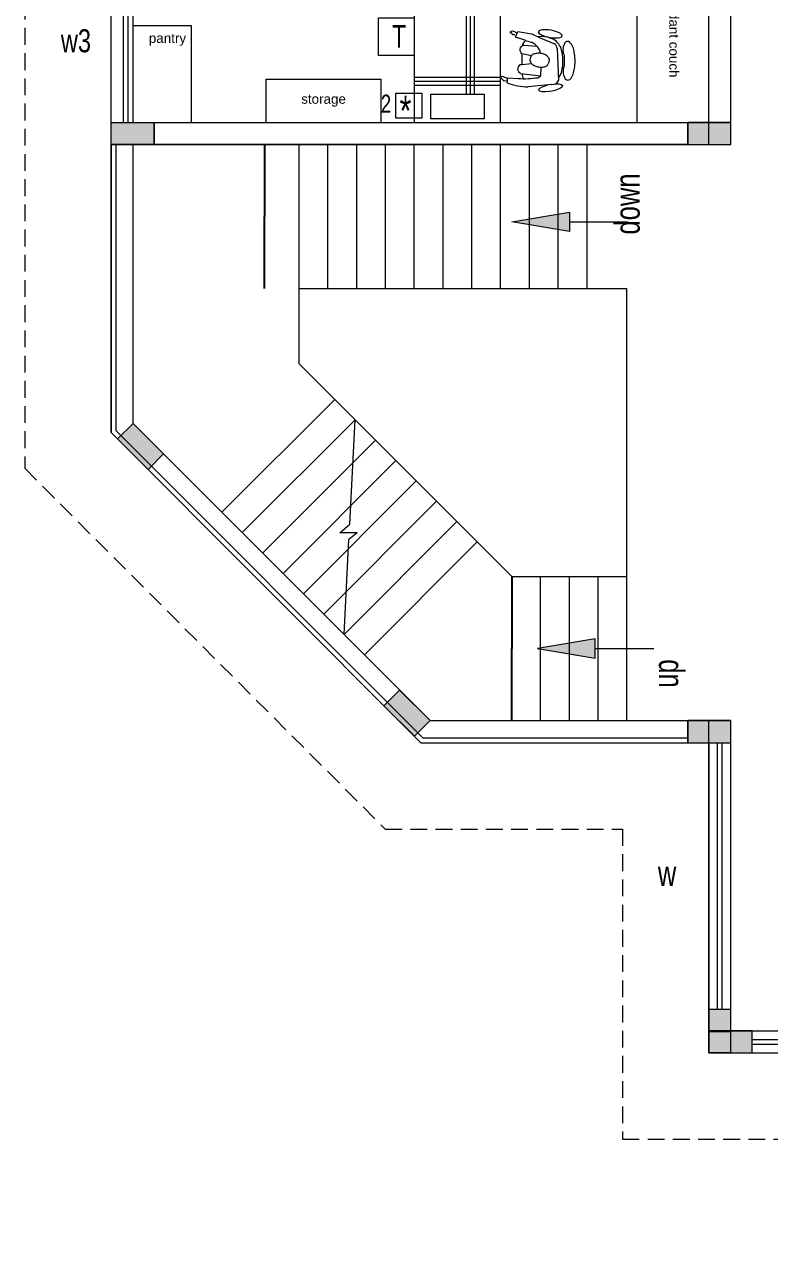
# Model space of a CAD drawing. Header units: metres. Extents: x 191982 to 427160, y -8904 to 80370.
# Drawn here: x 316810 to 324570, y 7417 to 20274 of the extents above; entities that cross this region are included whole.
import ezdxf

# ---------------------------------------------------------------- set-up
doc = ezdxf.new("R2010")
doc.units = ezdxf.units.M
doc.header["$LTSCALE"] = 700
doc.header["$MEASUREMENT"] = 0
doc.header["$PDMODE"] = 32
doc.linetypes.add('DASHED2', pattern=[0.375, 0.25, -0.125])
doc.layers.get('0').update_dxf_attribs({"lineweight": 9})
doc.layers.get('Defpoints').update_dxf_attribs({"lineweight": 9})
for name, color, linetype, lineweight in [('elevations', 22, 'Continuous', 9), ('FURNITURE', 7, 'Continuous', 9), ('NEW PLANS', 7, 'Continuous', 9), ('PLAN', 7, 'Continuous', 9), ('TEXT', 7, 'Continuous', 9)]:
    doc.layers.add(name, color=color, linetype=linetype, lineweight=lineweight)
doc.styles.get("Standard").update_dxf_attribs({"font": 'swisscl.ttf'})
doc.dimstyles.get("Standard").update_dxf_attribs({"dimtxt": 0.23, "dimasz": 0.23, "dimexe": 0.05, "dimexo": 0.05, "dimgap": 0.06, "dimtad": 0, "dimzin": 0, "dimdsep": 46, "dimtxsty": 'Standard', "dimcen": 0, "dimse1": 1, "dimse2": 1, "dimadec": 0, "dimazin": 0, "dimtfac": 1, "dimtofl": 0, "dimtmove": 2, "dimatfit": 0, "dimfxl": 0.18, "dimtolj": 1, "dimtzin": 0, "dimarcsym": 0})

# ---------------------------------------------------------------- blocks, each defined once
blk = doc.blocks.new('ARR')
at = {"layer": 'PLAN'}
blk.add_hatch(color=256, dxfattribs=at).paths.add_polyline_path([(-1.8e-15, 0), (-0.6000000000000015, 0.1000000000000032), (-0.6000000000000015, -0.0999999999999997)])
blk.add_line((-0.6000000000000015, 0), (-1.212166018050311, 0))
blk.add_lwpolyline([(0, 0), (-0.6000000000000015, 0.1000000000000014), (-0.6000000000000015, -0.1000000000000014), (0, 0)])
blk = doc.blocks.new('*D54')
at = {"layer": 'Defpoints', "color": 0, "transparency": 16777216}
for p in [(319309.4891874375, 19026.69229437845), (319669.9035538616, 19026.69229437845), (319669.9035538616, 17526.69229437845)]:
    blk.add_point(p, dxfattribs=at)
at = {"layer": 'NEW PLANS', "color": 0, "lineweight": -2, "transparency": 16777216}
for p, q in [((319309.4891874375, 19026.46229437845), (319309.4891874375, 18277.20279896561)), ((319309.4891874375, 17526.92229437845), (319309.4891874375, 18276.1817897913))]:
    blk.add_line(p, q, dxfattribs=at)
at = {"layer": 'NEW PLANS', "color": 0, "transparency": 16777216}
for points in [[(319309.4508541042, 19026.46229437845), (319309.5275207708, 19026.46229437845), (319309.4891874375, 19026.69229437845)], [(319309.4508541042, 17526.92229437845), (319309.5275207708, 17526.92229437845), (319309.4891874375, 17526.69229437845)]]:
    blk.add_solid(points, dxfattribs=at)
at = {"layer": 'NEW PLANS', "color": 0, "transparency": 16777216, "insert": (319309.4891874375, 18276.6922943785), "char_height": 0.23, "attachment_point": 5, "rotation": 90}
blk.add_mtext('\\A1;1500.00', dxfattribs=at)
blk = doc.blocks.new('*D55')
at = {"layer": 'Defpoints', "color": 0, "transparency": 16777216}
for p in [(321886.4930167379, 14526.69229437845), (321886.4930167379, 14526.69229437845), (321886.4930167379, 13026.69229437844)]:
    blk.add_point(p, dxfattribs=at)
at = {"layer": 'NEW PLANS', "color": 0, "lineweight": -2, "transparency": 16777216}
for p, q in [((321886.4930167379, 14526.46229437845), (321886.4930167379, 13777.2027989656)), ((321886.4930167379, 13026.92229437844), (321886.4930167379, 13776.18178979129))]:
    blk.add_line(p, q, dxfattribs=at)
at = {"layer": 'NEW PLANS', "color": 0, "transparency": 16777216}
for points in [[(321886.4546834046, 14526.46229437845), (321886.5313500713, 14526.46229437845), (321886.4930167379, 14526.69229437845)], [(321886.4546834046, 13026.92229437844), (321886.5313500713, 13026.92229437844), (321886.4930167379, 13026.69229437844)]]:
    blk.add_solid(points, dxfattribs=at)
at = {"layer": 'NEW PLANS', "color": 0, "transparency": 16777216, "insert": (321886.4930167379, 13776.6922943785), "char_height": 0.23, "attachment_point": 5, "rotation": 90}
blk.add_mtext('\\A1;1500.00', dxfattribs=at)
blk = doc.blocks.new('A$C68D14229')
for p, q in [((0.527993527093713, 0.1549132833933982), (0.527993527093713, 72.1549132833934)), ((0.527993527093713, 72.1549132833934), (36.52799352709371, 72.1549132833934)), ((36.52799352709371, 72.1549132833934), (36.52799352709371, 0.1549132833933982)), ((0.527993527093713, 56.71411413815698), (36.00000643953354, 56.68851610235289)), ((22.29179111307349, 60.40277185320156), (22.29179111307349, 0.1549132833933982)), ((23.95781514749433, 60.40277185320156), (23.95781514749433, 0.1549132833933982)), ((25.62383918191518, 60.40277185320156), (25.62383918191518, 0.1549132833933982)), ((0.527993527093713, 55.02249206793385), (36.00000643953354, 55.02249206793385)), ((0.527993527093713, 53.35646803351301), (36.00000643953354, 53.35646803351301)), ((0.1138511095541617, 9.731344634810739), (9.62920251659125, 0.1549132833933982)), ((9.62920251659125, 9.576430016561062), (0.1138511095541617, 9.576430016561062)), ((9.62920251659125, -1.3348471839e-06), (9.62920251659125, 9.576430016561062)), ((36.52799352709371, 0.1549132833933982), (0.527993527093713, 0.1549132833933982))]:
    blk.add_line(p, q)
blk.add_lwpolyline([(29.63212384629333, 70.70278740933281), (7.377027060405452, 70.70278740933281), (7.377027060405452, 60.40277185320156), (29.63212384629333, 60.40277185320156)], close=True)
blk = doc.blocks.new('CHAIR HUMAN')
at = {"layer": 'FURNITURE', "color": 8}
for p, q in [((-28.18460130077907, 22.59377537867282), (-29.99227727902759, 21.39289524928111)), ((-26.8725419879141, 22.25382534421498), (-28.18460130077907, 22.59377537867282)), ((-26.45202270051613, 23.08305628494262), (-26.55522216599124, 20.53097048409851)), ((-26.55522216626123, 20.53097048292773), (-21.36899091114944, 19.91225210351733)), ((-3.932671727416061, 19.46742968256068), (-15.58322037013831, 23.0558104820682)), ((-20.95744767909371, 12.74852403456656), (-21.911166081857, 12.94749205019906)), ((-16.01694634880434, 11.21585577376493), (-20.95744767909371, 12.74852403456656)), ((-20.77805383435936, 17.14720425297016), (-10.31609383850569, 16.3246434438037)), ((-11.61878138049444, 17.49181661891733), (-10.31609383850569, 16.3246434438037)), ((-10.31609383850569, 16.3246434438037), (-11.13093614084546, 11.95861425036543)), ((-4.910533028485842, 0.9935557071461608), (-1.091383070681469, 16.82381043265013)), ((-17.08488589014996, 7.252029154513125), (-22.0729771365165, 7.175055901275316)), ((-17.23871459179931, 9.830038868202461), (-17.45507540584746, 8.820081016962487)), ((-8.572432873151577, 6.247838405285112), (-7.89479069520629, 7.37965442740634)), ((-21.86377493466129, 0.0956923037526849), (-26.78937018103212, -0.4208823947520223)), ((-21.97139284652853, 2.680638584126322), (-15.39755779517817, 1.857809365955527)), ((-28.1766282583668, -1.644898551914915), (-27.3964015617019, -1.716835313939018)), ((-26.78937018103212, -0.4208823947520223), (-26.19910768943976, -3.512261539418591)), ((-26.19910768943976, -3.512261539418591), (-26.19910768943976, -3.512261539418591)), ((-26.19910768943976, -3.512261539418591), (-26.19910768943976, -3.512261539418591)), ((-22.22053937903121, -3.673144109433565), (-19.05395965289162, -3.698941616305995)), ((-19.05395965289162, -3.698941616305995), (-14.59955077625695, -2.650884902062244)), ((-14.59955077625695, -2.650884902062244), (-7.149173967172773, -1.096437065579801))]:
    blk.add_line(p, q, dxfattribs=at)
at = {"layer": 'FURNITURE', "color": 253}
for p, q in [((-7.89479069520629, 7.37965442740634), (-7.74285111349829, 8.532728444235033)), ((-7.74285111349829, 8.532728444235033), (-7.839075675591903, 9.62558197720942))]:
    blk.add_line(p, q, dxfattribs=at)
at = {"layer": 'FURNITURE'}
blk.add_line((-22.24873123910878, 2.828719921700981), (-21.97139284652853, 2.680638584126322), dxfattribs=at)
for points in [[(-20.00900585278747, 17.08673864898589, -0.1258498280766938), (-18.76296888035953, 19.45811449120341, -0.1258498280766938)], [(-1.386569317693406, 15.60027285667148, -0.1465999002751548), (-0.3812439019390355, 10.45615443467802, -0.1083597992760854), (-2.581053583602856, 1.41443154647941, -0.1965202884447895), (-7.567196029460063, -3.089178039451618, -0.1403330231173831), (-15.06696886205033, -3.079000697044041, -0.0158092453557), (-15.85101542637778, -2.911990691429209, -0.0158092453557)], [(-21.47349168292443, 0.1395767900514568, -0.1711262348658372), (-22.69626196864964, 3.272660465158904)]]:
    blk.add_lwpolyline(points, format="xyb", dxfattribs=at)
blk.add_lwpolyline([(-22.03358748788133, 7.175663738872519), (-20.89783122818206, 12.73608664539332)], dxfattribs=at)
blk.add_lwpolyline([(-0.6754194618921693, 3.897693181632401), (0.351312035230068, 8.924353864045056, -0.246024037317332), (1.781356786202733, 15.00320027122161, -0.6273639931280238), (4.926700839905816, 14.41355528459856, -0.1217016894276646), (5.630237866807268, 8.35360755854931, -0.0725207008262267), (3.991441443078743, 1.22414834754736, -0.1812683982117686), (0.5252812858316253, -3.484321103871815, -0.5042679397484974), (-1.832727587837545, -2.014548159011523, -0.2333444204413167), (-0.67545347206045, 3.897686557794195, -0.3802097958808443)], format="xyb", close=True, dxfattribs=at)
at = {"layer": 'FURNITURE', "color": 8}
for centre, start, end in [((-19.83600452300105, 14.64031566635069), 110.5954307208489, 219.2060208398965), ((-20.59957908953853, 4.938754158060688), 123.3790797767214, 231.9896698957728)]:
    blk.add_arc(centre, 2.678049157643297, start, end, dxfattribs=at)
at = {"layer": 'FURNITURE', "color": 8, "extrusion": (0, 0, -1)}
for centre, major_axis, ratio, start_param, end_param in [((-29.51931995011512, 21.04420486895049), (0, -0.5875998777426116), 0.9999999999283554, -0.1819940408132936, 2.206090920559586), ((-37.85740958021057, 66.35243617772629), (46.65667400194453, 5.2e-15), 0.9999999938358584, 1.33782229014689, 1.388802286736182), ((-21.07353681114433, 0.7639035884553146), (24.85577744907658, -0.06230820471885769), 0.9196479868088588, 4.491971170316304, 4.932806790907969), ((-27.58727033372228, -25.98530425385568), (47.795790333867, -11.86504009269481), 0.9398657338360774, 4.610212664275157, 4.814565296841577), ((-4.469099874493812, 16.04221283570881), (3.466967783439946, 0), 0.9999999997336536, 4.867738530133509, 6.055789371667714), ((-14.56017503856651, 8.790998684976323), (0, -2.895046445550537), 0.999999999796078, 1.166217858439122, 1.580842045123389), ((-14.85475115964875, 8.959759583711497), (2.537847056011504, 6e-16), 0.9999999997305516, 3.491616602415475, 4.236706435521433), ((-15.09844295282192, 8.154566077654428), (2.181863524940161, 5e-16), 0.9999999997690106, 2.108811568495204, 2.908893430518997), ((-12.91165290032322, 10.83646744839849), (-6e-16, -5.628041508678587), 0.9999999998223875, 0.3093937267459053, 0.6276089528057005), ((-13.09071361044359, 6.408360251280774), (0, -5.628041509176502), 0.9999999998803588, 2.594814267522388, 2.913029493557136), ((-12.58543553201163, 4.236319413986167), (1.7e-15, -7.858079028283407), 0.9999999991978932, 2.913029493399238, 3.182007936965455), ((-12.58543553201163, 4.236319413986167), (7.858079035702766, 2.2e-15), 0.9999999990815323, 4.752804263700941, 5.021782706811762), ((-11.95989578699333, 6.175056263183316), (1.3e-15, -5.820934144926205), 0.9999999997210756, 3.450036507278562, 3.736760271459597), ((-10.50252027463242, 8.911363950904303), (6e-16, -2.757543203551095), 0.999999999992188, 3.855739861062278, 4.450396866930335), ((6.060138277632138, -246.4859711901567), (5.509999999999995e-14, -248.1577355180637), 0.9999999986080252, 3.028828973100488, 3.042968143619736), ((-20.3037927237862, 8.590954397031133), (8.350982506005813, 1.9e-15), 0.9999999997653779, 0.429030848332645, 1.337681614735904), ((-12.23264838721509, 12.96061909234777), (3.1e-15, -7.858079028473107), 0.9999999998013136, 0.0404152833732776, 0.3093937267781177), ((-12.23264838721509, 12.96061909234777), (9e-16, -7.858079028474831), 0.9999999996298262, -0.2285631600710767, 0.0404152833801812), ((-11.213640105499, 9.176206901470684), (3.943515904232598, 9e-16), 0.9999999999996984, 0.8369114612308305, 1.376483737160946), ((-7.753490096666463, 1.794787452161979), (2.953705672796187, 7e-16), 0.9999999997105617, 0.2747052302754819, 1.364745449787317), ((-29.73676036129793, -2.476319660821001), (0.4280588001363732, 1e-16), 0.9999999993595258, 3.842994589675353, 5.296205041411281), ((-28.34491217580511, -0.2655876258052971), (2.866161699846046, -3e-16), 0.999999999775506, 0.9662134497458787, 2.087193647518504), ((-29.43032047896755, -1.433538475773265), (2e-16, -0.6892377275549723), 0.9999999997573381, -1.185200007315564, 0.1024497361269252), ((-28.47220310234527, -1.82245406075399), (0, -0.3448049407301219), 0.9999999998780383, 1.956392646025905, 4.171445734419855), ((-34.81349991998147, -265.8178203219853), (5.83e-14, -262.4469735420013), 0.9999999982407761, 3.174421913150643, 3.189593960877093)]:
    blk.add_ellipse(centre, major_axis=major_axis, ratio=ratio, start_param=start_param, end_param=end_param, dxfattribs=at)
at = {"layer": 'FURNITURE'}
blk.add_ellipse((-4.278929993053953, 21.28748298608924, -17.21476897270929), major_axis=(-5.689948881381611, 2.312988242677136), ratio=0.2868764577616853, start_param=2.025834139997324, end_param=7.681693682364513, dxfattribs=at)
at = {"layer": 'FURNITURE', "color": 253, "extrusion": (0, 0, -1)}
blk.add_ellipse((-29.46292070259881, -2.234647697648824), major_axis=(0.6018426774936017, 9.999999999999999e-17), ratio=0.9999999995354376, start_param=2.087193647465564, end_param=3.199030937846766, dxfattribs=at)
at = {"layer": 'FURNITURE'}
blk.add_ellipse((-9.787812125523761, -5.602887701329512, -17.21476897270929), major_axis=(-6.145898509436122, 0.1657023848639049), ratio=0.3000000119209365, dxfattribs=at)

msp = doc.modelspace()

# ---------------------------------------------------------------- hatches: boundary and pattern name
at = {"layer": 'elevations'}
for points in [[(317939.9035538616, 16121.96141372402), (317777.2689942303, 15959.32685405148), (318095.4670457425, 15641.12880251735), (318258.1016054334, 15803.7633621899)], [(320716.9746216717, 13344.89034591234), (320554.3400619807, 13182.25578623977), (320872.5381135526, 12864.05773470565), (321035.1726731839, 13026.69229437821)]]:
    msp.add_hatch(color=256, dxfattribs=at).paths.add_polyline_path(points)
at = {"layer": 'NEW PLANS'}
for points in [[(317709.9035538616, 19256.69229437845), (317709.9035538616, 19026.69229437845), (317939.9035538616, 19026.69229437845), (317939.9035538616, 19256.69229437845)], [(317939.9035538616, 19256.69229437845), (317939.9035538616, 19026.69229437845), (317709.9035538616, 19026.69229437845), (317709.9035538616, 19256.69229437845)], [(317939.9035538616, 19256.69229437845), (317939.9035538616, 19026.69229437845), (317709.9035538616, 19026.69229437845), (317709.9035538616, 19256.69229437845)], [(317939.9035538616, 19026.69229437845), (318159.9035538616, 19026.69229437845), (318159.9035538616, 19256.69229437845), (317939.9035538616, 19256.69229437845)], [(317939.9035538616, 19256.69229437845), (318159.9035538616, 19256.69229437845), (318159.9035538616, 19026.69229437845), (317939.9035538616, 19026.69229437845)], [(317939.9035538616, 19256.69229437845), (318159.9035538616, 19256.69229437845), (318159.9035538616, 19026.69229437845), (317939.9035538616, 19026.69229437845)], [(323939.9035538616, 19256.69229437845), (323719.9035538616, 19256.69229437845), (323719.9035538616, 19026.69229437845), (323939.9035538616, 19026.69229437845)], [(323939.9035538616, 19256.69229437845), (323719.9035538616, 19256.69229437845), (323719.9035538616, 19026.69229437845), (323939.9035538616, 19026.69229437845)], [(323939.9035538616, 19256.69229437845), (323719.9035538616, 19256.69229437845), (323719.9035538616, 19026.69229437845), (323939.9035538616, 19026.69229437845)], [(323939.9035538616, 19256.69229437845), (323939.9035538616, 19026.69229437845), (324169.9035538616, 19026.69229437845), (324169.9035538616, 19256.69229437845)], [(324169.9035538616, 19256.69229437845), (324169.9035538616, 19026.69229437845), (323939.9035538616, 19026.69229437845), (323939.9035538616, 19256.69229437845)], [(324169.9035538616, 19256.69229437845), (324169.9035538616, 19026.69229437845), (323939.9035538616, 19026.69229437845), (323939.9035538616, 19256.69229437845)], [(323719.9035538616, 13026.69229437844), (323719.9035538616, 12796.69229437844), (323939.9035538616, 12796.69229437844), (323939.9035538616, 13026.69229437844)], [(323939.9035538616, 13026.69229437844), (323939.9035538616, 12796.69229437844), (324169.9035538616, 12796.69229437844), (324169.9035538616, 13026.69229437844)], [(323939.9035538616, 9786.692294378445), (324169.9035538616, 9786.692294378445), (324169.9035538616, 10016.69229437844), (323939.9035538616, 10016.69229437844)], [(323939.9035538616, 9796.692294378445), (323939.9035538616, 9566.692294378445), (324159.9035538616, 9566.692294378445), (324159.9035538616, 9796.692294378445)], [(323939.9035538616, 9566.692294378445), (324169.9035538616, 9566.692294378445), (324169.9035538616, 9786.692294378445), (323939.9035538616, 9786.692294378445)], [(324159.9035538616, 9796.692294378445), (324159.9035538616, 9566.692294378445), (324389.9035538616, 9566.692294378445), (324389.9035538616, 9796.692294378445)]]:
    msp.add_hatch(color=256, dxfattribs=at).paths.add_polyline_path(points)

# ---------------------------------------------------------------- linework, layer by layer
for points in [[(320498.3508001747, 20345.70982068979), (320869.9035538616, 20345.70982068979), (320869.9035538616, 19953.45680729919), (320498.3508001747, 19953.45680729919)], [(320677.3050883593, 19561.20379390815), (320950.1122296038, 19561.20379390815), (320950.1122296038, 19299.46112955655), (320677.3050883593, 19299.46112955655)]]:
    msp.add_lwpolyline(points, close=True)
at = {"layer": 'elevations'}
for p, q in [((318258.1016054334, 15803.76336219037), (318095.4670457425, 15641.12880251735)), ((321035.1726731839, 13026.69229437844), (320872.5381135526, 12864.05773470565))]:
    msp.add_line(p, q, dxfattribs=at)
for points in [[(318095.4670457425, 15641.12880251735), (318258.1016054334, 15803.7633621899), (317939.9035538616, 16121.96141372402), (317777.2689942303, 15959.32685405148)], [(320872.5381135526, 12864.05773470565), (321035.1726731839, 13026.69229437821), (320716.9746216717, 13344.89034591234), (320554.3400619807, 13182.25578623977)]]:
    msp.add_lwpolyline(points, close=True, dxfattribs=at)
at = {"layer": 'FURNITURE'}
for p, q in [((323189.9035538616, 21056.69229437867), (323189.9035538616, 19256.69229437845)), ((317939.9035538616, 20265.33946535704), (318544.9035538616, 20265.33946535704)), ((318544.9035538616, 20265.33946535704), (318544.9035538616, 19256.69229437845)), ((319321.8884141626, 19706.69229437798), (319321.8884141626, 19256.69229437845)), ((319321.8884141626, 19706.69229437798), (320521.8884141626, 19706.69229437798)), ((320521.8884141626, 19706.69229437798), (320521.8884141626, 19256.69229437867)), ((323189.9035538616, 19256.69229437845), (323939.9035538616, 19256.69229437845))]:
    msp.add_line(p, q, dxfattribs=at)
at = {"layer": 'NEW PLANS'}
for p, q in [((317709.9035538616, 19256.69229437845), (317709.9035538616, 22486.69229437822)), ((323939.9035538616, 19026.69229437845), (323939.9035538616, 21356.69229437867)), ((323939.9035538616, 19026.69229437845), (323939.9035538616, 21356.69229437867)), ((324169.9035538616, 19026.69229437845), (324169.9035538616, 21356.69229437867)), ((324169.9035538616, 19026.69229437845), (324169.9035538616, 21356.69229437867)), ((317939.9035538616, 19256.69229437845), (317939.9035538616, 21036.69229437844)), ((317839.9035538616, 19256.69229437845), (317839.9035538616, 20756.69229437844)), ((317889.9035538616, 19256.69229437845), (317889.9035538616, 20756.69229437844)), ((317709.9035538616, 19256.69229437845), (321539.9035538616, 19256.69229437845)), ((317709.9035538616, 16026.69229437845), (317709.9035538616, 19256.69229437845)), ((317709.9035538616, 19256.69229437845), (321539.9035538616, 19256.69229437845)), ((317709.9035538616, 19256.69229437845), (321539.9035538616, 19256.69229437845)), ((317709.9035538616, 16026.69229437845), (317709.9035538616, 19256.69229437845)), ((317709.9035538616, 19256.69229437845), (324169.9035538616, 19256.69229437845)), ((317709.9035538616, 19256.69229437845), (324169.9035538616, 19256.69229437845)), ((317709.9035538616, 19256.69229437845), (324169.9035538616, 19256.69229437845)), ((318159.9035538616, 19026.69229437845), (318159.9035538616, 19256.69229437845)), ((318159.9035538616, 19026.69229437845), (318159.9035538616, 19256.69229437845)), ((318159.9035538616, 19256.69229437845), (324169.9035538616, 19256.69229437845)), ((318159.9035538616, 19026.69229437845), (318159.9035538616, 19256.69229437845)), ((321769.9035538616, 19256.69229437845), (324169.9035538616, 19256.69229437845)), ((321769.9035538616, 19256.69229437845), (324169.9035538616, 19256.69229437845)), ((321769.9035538616, 19256.69229437845), (324169.9035538616, 19256.69229437845)), ((323719.9035538616, 19026.69229437845), (323719.9035538616, 19256.69229437845)), ((323719.9035538616, 19026.69229437845), (323719.9035538616, 19256.69229437845)), ((323719.9035538616, 19026.69229437845), (323719.9035538616, 19256.69229437845)), ((323939.9035538616, 19026.69229437845), (323939.9035538616, 19256.69229437845)), ((324169.9035538616, 19026.69229437845), (324169.9035538616, 19256.69229437845)), ((317709.9035538616, 19026.69229437845), (324169.9035538616, 19026.69229437845)), ((317709.9035538616, 19026.69229437845), (324169.9035538616, 19026.69229437845)), ((317709.9035538616, 19026.69229437845), (324169.9035538616, 19026.69229437845)), ((317709.9035538616, 19026.69229437845), (324169.9035538616, 19026.69229437845)), ((317709.9035538616, 19026.69229437845), (324169.9035538616, 19026.69229437845)), ((317709.9035538616, 19026.69229437845), (324169.9035538616, 19026.69229437845)), ((317939.9035538616, 16121.96141372426), (317939.9035538616, 19026.69229437845)), ((317939.9035538616, 16121.96141372426), (317939.9035538616, 19026.69229437845)), ((323719.9035538616, 19026.69229437845), (318159.9035538616, 19026.69229437845)), ((319669.9035538616, 17526.69229437845), (319669.9035538616, 19026.69229437845)), ((319969.9035538616, 17526.69229437845), (319969.9035538616, 19026.69229437845)), ((320269.9035538616, 17526.69229437845), (320269.9035538616, 19026.69229437845)), ((320569.9035538616, 17526.69229437845), (320569.9035538616, 19026.69229437845)), ((320869.9035538616, 17526.69229437845), (320869.9035538616, 19026.69229437845)), ((321169.9035538616, 17526.69229437845), (321169.9035538616, 19026.69229437845)), ((321469.9035538616, 17526.69229437845), (321469.9035538616, 19026.69229437845)), ((321769.9035538616, 17526.69229437845), (321769.9035538616, 19026.69229437845)), ((322069.9035538616, 17526.69229437845), (322069.9035538616, 19026.69229437845)), ((322369.9035538616, 17526.69229437845), (322369.9035538616, 19026.69229437845)), ((322669.9035538616, 17526.69229437845), (322669.9035538616, 19026.69229437845)), ((319669.9035538616, 17526.69229437845), (323086.4930167975, 17526.69229437845)), ((319669.9035538616, 16743.2817572841), (319669.9035538616, 17526.69229437845)), ((323086.4930167975, 13026.69229437844), (323086.4930167975, 17526.69229437845)), ((321886.4930167379, 14526.69229437845), (319669.9035538616, 16743.2817572841)), ((320034.0635461988, 16379.12176497272), (319669.9035538616, 16743.2817572841)), ((320041.2953939619, 16371.88991717684), (318865.6352222147, 15196.22974539702)), ((321035.1726731839, 13026.69229437844), (317939.9035538616, 16121.96141372426)), ((321035.1726731839, 13026.69229437844), (317939.9035538616, 16121.96141372426)), ((320253.4274283233, 16159.75788282082), (319077.767256576, 14984.09771104102)), ((320197.4915891471, 15072.01479444225), (320253.4274283233, 16159.75788282082)), ((320939.9035538616, 12796.69229437844), (317709.9035538616, 16026.69229437845)), ((320939.9035538616, 12796.69229437844), (317709.9035538616, 16026.69229437845)), ((320465.5594626846, 15947.62584846505), (319289.8992909374, 14771.96567668502)), ((320677.691497046, 15735.49381410904), (319502.0313252988, 14559.83364232923)), ((320889.8235314073, 15523.3617797528), (319714.1633596005, 14347.70160797299)), ((321101.9555657687, 15311.22974539702), (319926.2953939619, 14135.56957361699)), ((320095.3980111661, 14983.00318495454), (320197.4915891471, 15072.01479444225)), ((321314.0876001301, 15099.09771104102), (320138.4274283233, 13923.43753926121)), ((320274.3157579484, 14983.00318495454), (320095.3980111661, 14983.00318495454)), ((320274.3157579484, 14983.00318495454), (320189.3396316948, 14913.48967847919)), ((320138.4274283233, 13923.43753926121), (320189.3396316948, 14913.48967847895)), ((321526.2196344914, 14886.96567668525), (320350.5594626846, 13711.30550490521)), ((321886.4930167379, 14526.69229437845), (323086.4930167975, 14526.69229437845)), ((321886.4930167379, 13026.69229437844), (321886.4930167379, 14526.69229437845)), ((322186.4930167379, 13026.69229437844), (322186.4930167379, 14526.69229437845)), ((322486.4930167975, 13026.69229437844), (322486.4930167975, 14526.69229437845)), ((322786.4930167975, 13026.69229437844), (322786.4930167975, 14526.69229437845)), ((321035.1726731839, 13026.69229437844), (324169.9035538616, 13026.69229437844)), ((321035.1726731839, 13026.69229437844), (324169.9035538616, 13026.69229437844)), ((323719.9035538616, 12796.69229437844), (323719.9035538616, 13026.69229437844)), ((323939.9035538616, 9796.692294378445), (323939.9035538616, 13026.69229437844)), ((323939.9035538616, 9796.692294378445), (323939.9035538616, 13026.69229437844)), ((324169.9035538616, 9696.692294378445), (324169.9035538616, 13026.69229437844)), ((324169.9035538616, 9696.692294378445), (324169.9035538616, 13026.69229437844)), ((320939.9035538616, 12796.69229437844), (324169.9035538616, 12796.69229437844)), ((320939.9035538616, 12796.69229437844), (324169.9035538616, 12796.69229437844)), ((324029.9035538616, 10016.69229437844), (324029.9035538616, 12796.69229437844)), ((324079.9035538616, 10016.69229437844), (324079.9035538616, 12796.69229437844)), ((323939.9035538616, 9796.692294378445), (329499.9035538616, 9796.692294378445)), ((323939.9035538616, 9566.692294378445), (323939.9035538616, 9796.692294378445)), ((323939.9035538616, 9566.692294378445), (323939.9035538616, 9796.692294378445)), ((324169.9035538616, 9786.692294378445), (323939.9035538616, 9786.692294378445)), ((324389.9035538616, 9706.692294378445), (327169.9035538616, 9706.692294378445)), ((324389.9035538616, 9656.692294378205), (327169.9035538616, 9656.692294378205)), ((323939.9035538616, 9566.692294378445), (328719.9035538616, 9566.692294378445)), ((324169.9035538616, 9566.692294378445), (323939.9035538616, 9566.692294378445))]:
    msp.add_line(p, q, dxfattribs=at)
for points in [[(317709.9035538616, 19026.69229437845), (317709.9035538616, 19256.69229437845), (318159.9035538616, 19256.69229437845), (318159.9035538616, 19026.69229437845)], [(317709.9035538616, 19026.69229437845), (317709.9035538616, 19256.69229437845), (318159.9035538616, 19256.69229437845), (318159.9035538616, 19026.69229437845)], [(317709.9035538616, 19026.69229437845), (317709.9035538616, 19256.69229437845), (318159.9035538616, 19256.69229437845), (318159.9035538616, 19026.69229437845)], [(324169.9035538616, 19026.69229437845), (324169.9035538616, 19256.69229437845), (323719.9035538616, 19256.69229437845), (323719.9035538616, 19026.69229437845)], [(324169.9035538616, 19026.69229437845), (324169.9035538616, 19256.69229437845), (323719.9035538616, 19256.69229437845), (323719.9035538616, 19026.69229437845)], [(324169.9035538616, 19026.69229437845), (324169.9035538616, 19256.69229437845), (323719.9035538616, 19256.69229437845), (323719.9035538616, 19026.69229437845)], [(324169.9035538616, 12796.69229437844), (324169.9035538616, 13026.69229437844), (323719.9035538616, 13026.69229437844), (323719.9035538616, 12796.69229437844)], [(324169.9035538616, 10016.69229437844), (323939.9035538616, 10016.69229437844), (323939.9035538616, 9566.692294378445), (324169.9035538616, 9566.692294378445)], [(324389.9035538616, 9566.692294378445), (324389.9035538616, 9796.692294378445), (323939.9035538616, 9796.692294378445), (323939.9035538616, 9566.692294378445)]]:
    msp.add_lwpolyline(points, close=True, dxfattribs=at)
msp.add_lwpolyline([(319328.4390877666, 14733.4258798183), (317939.9035538616, 16121.96141372426), (317939.9035538616, 19026.69229437845)], dxfattribs=at)
at = {"layer": 'PLAN'}
for points in [[(317709.9035538616, 16026.69229437845), (317709.9035538616, 55041.69229437821), (320709.9035538616, 58041.69229437821), (323939.9035538616, 58041.69229437821), (323939.9035538616, 61271.69229437821), (327169.9035538616, 61271.69229437821), (327169.9035538616, 64271.69229437821), (330399.9035538616, 67501.69229437821), (350009.9035538616, 67501.69229437821), (353009.9035538616, 64501.69229437798), (353009.9035538616, 61271.69229437821), (356239.9035538615, 61271.69229437821), (356239.9035538615, 58041.69229437821), (359469.9035538617, 58041.69229437821), (362469.9035538615, 55041.69229437821), (362469.9035538615, 16026.69229437845), (359239.9035538615, 12796.69229437844), (356239.9035538615, 12796.69229437844), (356239.9035538615, 9566.692294378445), (353009.9035538616, 9566.692294378445), (353009.9035538616, 7416.692294378445)], [(317709.9035538616, 19026.69229437845), (317709.9035538616, 16026.69229437845), (320939.9035538616, 12796.69229437844), (323719.9035538616, 12796.69229437844)], [(317759.9035538616, 19026.69229437845), (317759.9035538616, 16047.40297249673), (320960.6142319622, 12846.69229437844), (323719.9035538616, 12846.69229437844)], [(317709.9035538616, 16026.69229437845), (320939.9035538616, 12796.69229437844), (323939.9035538616, 12796.69229437844), (323939.9035538616, 9566.692294378445), (327169.9035538616, 9566.692294378445), (327169.9035538616, 7646.692294378445)]]:
    msp.add_lwpolyline(points, dxfattribs=at)
at = {"layer": 'PLAN', "linetype": 'DASHED2'}
msp.add_lwpolyline([(316809.9035538616, 55414.48450051403), (316809.9035538616, 15653.9000882424), (320567.1113476934, 11896.6922943782), (323039.9035538616, 11896.6922943782), (323039.9035538616, 8666.692294378445), (326269.9035538616, 8666.692294378445), (326269.9035538616, 7646.692294378445)], dxfattribs=at)

# ---------------------------------------------------------------- block references
at = {"layer": 'FURNITURE', "xscale": -25.000000000091, "yscale": 25.000000000091, "zscale": 25, "rotation": 180}
msp.add_blockref('A$C68D14229', (320856.7037157001, 21060.56512646997), dxfattribs=at)
at = {"layer": 'NEW PLANS', "xscale": -1000, "yscale": 1000, "zscale": 1000}
msp.add_blockref('ARR', (321885.8579778256, 18220.36541331807), dxfattribs=at)
at = {"layer": 'NEW PLANS', "xscale": 1000, "yscale": 1000, "zscale": 1000, "rotation": 180}
msp.add_blockref('ARR', (322153.6319332304, 13776.69229437844), dxfattribs=at)
at = {"layer": 'TEXT', "xscale": -20.4787565615608, "yscale": 20.478756558191, "zscale": 20.4787565586375, "rotation": 168.6325072443158}
msp.add_blockref('CHAIR HUMAN', (322462.6268605175, 20026.45820798042), dxfattribs=at)

# ---------------------------------------------------------------- texts
at = {"attachment_point": 1}
for s, insert, char_height, width in [('T', (320638.3297337475, 20269.82643563362), 234.375, 128.7431890431776), ('2', (320521.8884141626, 19544.87159423429), 187.5, 102.9945512345421), ('*', (320715.9754844489, 19533.98346111821), 312.5, 171.6575853909035)]:
    msp.add_mtext(s, dxfattribs=dict(at, insert=insert, char_height=char_height, width=width))
at = {"layer": 'NEW PLANS'}
for s, height, p in [('w3', 240, (317187.0559022608, 19986.50356512997)), ('w', 260, (323408.4245045962, 11305.38978230339))]:
    msp.add_text(s, height=height, dxfattribs=at).set_placement(p)
for s, p in [('down', (323219.4634589734, 18088.13331218149)), ('up', (323619.7579406085, 13368.70997969751))]:
    msp.add_text(s, height=260, rotation=90, dxfattribs=at).set_placement(p)
at = {"layer": 'TEXT', "insert": (323627.2984792175, 20220.41175528117), "char_height": 100, "width": 2917.46724484676, "attachment_point": 2, "rotation": 270}
msp.add_mtext('{\\fArial|b0|i0|c0|p34;attendant couch}', dxfattribs=at)
at = {"layer": 'TEXT', "char_height": 100, "width": 2917.46724484676, "attachment_point": 2}
for s, insert in [('{\\fArial|b0|i0|c0|p34;pantry}', (318297.8998311343, 20184.22854164444)), ('{\\fArial|b0|i0|c0|p34;storage}', (319924.4278531256, 19550.40917805062))]:
    msp.add_mtext(s, dxfattribs=dict(at, insert=insert))

# ---------------------------------------------------------------- dimensions: what is measured, and where the dimension line sits
at = {"layer": 'NEW PLANS'}
for base, p1, p2, picture, middle in [((319309.4891874375, 19026.69229437845), (319669.9035538616, 17526.69229437845), (319669.9035538616, 19026.69229437845), '*D54', (319309.4891874375, 18276.6922943785)), ((321886.4930167379, 14526.69229437845), (321886.4930167379, 13026.69229437844), (321886.4930167379, 14526.69229437845), '*D55', (321886.4930167379, 13776.6922943785))]:
    dim = msp.add_linear_dim(base=base, p1=p1, p2=p2, angle=90, dimstyle='Standard', dxfattribs=at)
    dim.commit()
    dim.dimension.update_dxf_attribs({"geometry": picture, "text_midpoint": middle})

doc.saveas('drawing.dxf')
